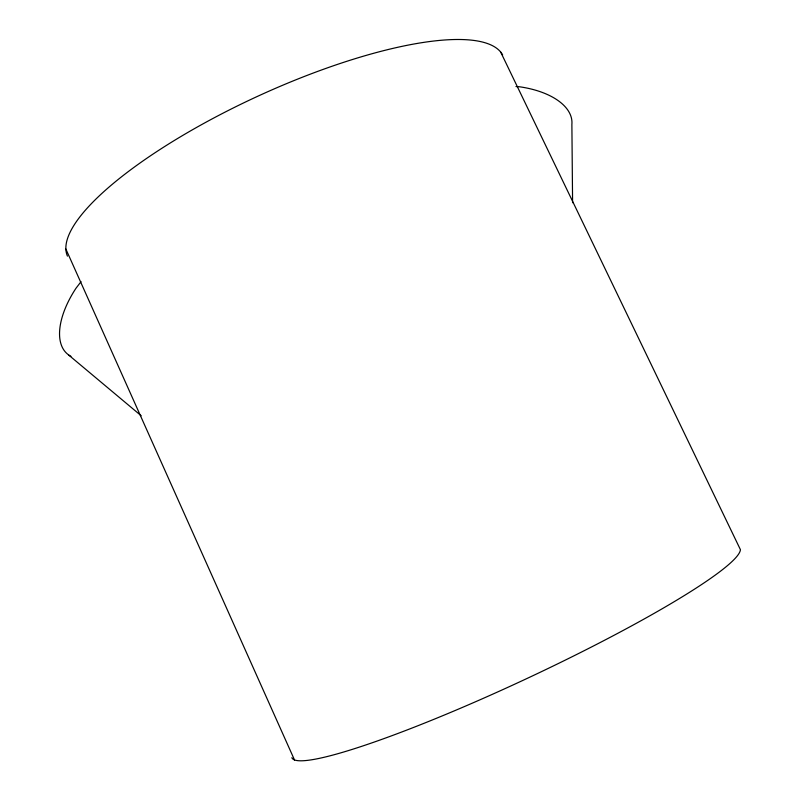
<?xml version="1.0" encoding="UTF-8"?>
<svg xmlns="http://www.w3.org/2000/svg" width="800" height="800" viewBox="0 0 800 800"><rect width="100%" height="100%" fill="white"/><g stroke="black" fill="none" stroke-linecap="round" stroke-linejoin="round"><path stroke-width="1.2" d="M81.03 281.67L75.97 288.28A72.7 36.98 -49.6 0 0 67.89 354.37L141.2 415.76M515.97 86.54L519.47 86.77A71.67 37.35 -0.2 0 1 571.88 124.42L572.59 202.72M500.66 52.04L740.42 549.65A247.51 27.9 -25.1 0 1 519.66 681.9A247.51 27.9 -25.1 0 1 291.85 757.71M65.87 249.03L294.52 760M70.96 356.35A72.7 36.98 -49.6 0 1 68.86 355.09M67.44 256.12A239.75 66.12 -24.7 0 1 256.29 96.92A239.75 66.12 -24.7 0 1 502.66 54.98"/></g></svg>
